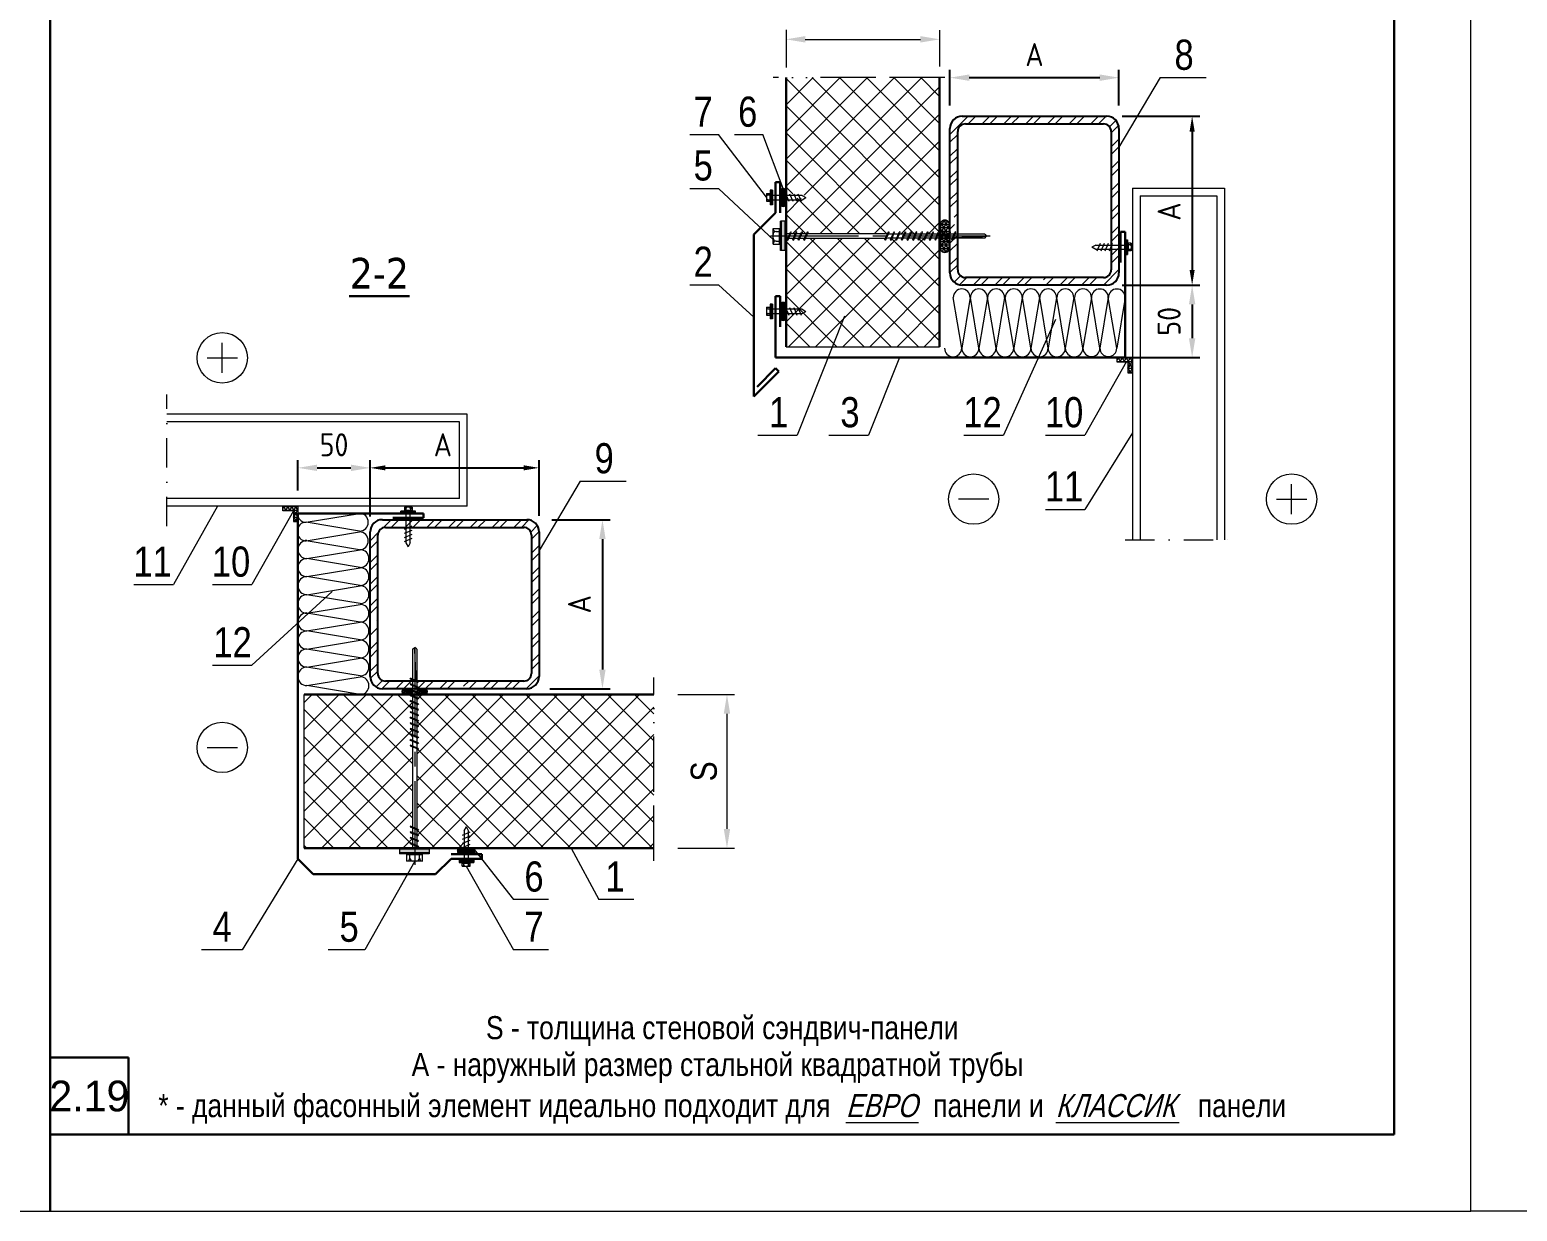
# Model space of a CAD drawing. Extents: x 5821 to 16321, y -13531 to 5774.
# Drawn here: x 14333 to 15301, y 2061 to 2830 of the extents above; entities that cross this region are included whole.
import ezdxf
from ezdxf.enums import TextEntityAlignment as Align

# ---------------------------------------------------------------- set-up
doc = ezdxf.new("R2010")
doc.units = 0
doc.header["$LTSCALE"] = 3
for name, pattern in [('ACAD_ISO13W100', [36, 12, -3, 12, -3, 0, -3, 0, -3]), ('CENTER2', [28.575, 19.05, -3.175, 3.175, -3.175]), ('DASHDOT2', [12.7, 6.35, -3.175, 0, -3.175])]:
    doc.linetypes.add(name, pattern=pattern)
doc.layers.get('0').update_dxf_attribs({"linetype": 'CONTINUOUS', "lineweight": 30})
doc.layers.get('DEFPOINTS').update_dxf_attribs({"linetype": 'CONTINUOUS'})
for name, color, linetype, lineweight in [('Logo', 1, 'CONTINUOUS', 9), ('new_fill', 8, 'CONTINUOUS', 13), ('OKNO', 254, 'CONTINUOUS', 13), ('RAZMER', 7, 'CONTINUOUS', 9), ('Нащельники', 1, 'CONTINUOUS', 30), ('Саморезы', 7, 'CONTINUOUS', 13)]:
    doc.layers.add(name, color=color, linetype=linetype, lineweight=lineweight)
doc.layers.add('Прогон', color=7, linetype='CONTINUOUS')
doc.styles.add('LOGO', font='HATTEN.TTF')
doc.styles.add('ROMANS', font='romans.shx', dxfattribs={"width": 0.85})
doc.styles.get("Standard").update_dxf_attribs({"font": 'TAHOMA.TTF'})
doc.styles.add('style1', font='ARIALN.TTF')
doc.styles.add('курсив', font='ARIAL.TTF', dxfattribs={"width": 0.8, "oblique": 15})
doc.dimstyles.new('2.5', dxfattribs={"dimscale": 5, "dimtxt": 3, "dimasz": 2, "dimexe": 1, "dimexo": 2, "dimgap": 0, "dimtad": 0, "dimdec": 0, "dimlfac": 0.5, "dimzin": 9, "dimdsep": 46, "dimtxsty": 'ROMANS', "dimcen": -3, "dimdle": 1, "dimclrd": 256, "dimclre": 256, "dimclrt": 256, "dimadec": 0, "dimazin": 0, "dimtfac": 1, "dimtdec": 0, "dimtofl": 0, "dimtmove": 2, "dimatfit": 3, "dimfxl": 0, "dimtvp": 1, "dimtolj": 1, "dimtzin": 9, "dimarcsym": 0})
doc.dimstyles.new('5', dxfattribs={"dimscale": 5, "dimtxt": 3, "dimasz": 2.5, "dimexe": 1, "dimexo": 3, "dimgap": 0, "dimtad": 0, "dimdec": 0, "dimzin": 9, "dimdsep": 46, "dimtxsty": 'ROMANS', "dimblk2": 'OBLIQUE', "dimcen": -3, "dimdle": 1.5, "dimclrd": 256, "dimclre": 256, "dimclrt": 256, "dimadec": 0, "dimazin": 0, "dimtfac": 1, "dimtdec": 0, "dimtofl": 0, "dimtmove": 2, "dimatfit": 3, "dimfxl": 0, "dimtvp": 1, "dimtolj": 1, "dimtzin": 9, "dimarcsym": 0})

# ---------------------------------------------------------------- blocks, each defined once
blk = doc.blocks.new('саморез4')
at = {"layer": 'new_fill'}
blk.add_hatch(color=254, dxfattribs=at).paths.add_polyline_path([(-2.4, -9.36), (0, -9.36), (0, 9.84), (-2.4, 9.84)])
at = {"layer": 'Саморезы', "ltscale": 150}
for p, q in [((0, 9.84), (-3.08, 9.84)), ((-3.08, -9.36), (-3.08, 9.84)), ((-2.4, -9.36), (-2.4, 9.84)), ((0, -9.36), (0, 9.84)), ((-7.88, 5.04), (-3.08, 5.04)), ((-7.88, -5.04), (-7.88, 5.04)), ((-5.88, 3.12), (-3.08, 3.12)), ((-3.76, -5.04), (-3.76, 5.04)), ((64.93, 1.5), (0, 1.5)), ((1.3, -2.21), (3.4, 2.69)), ((1.92, -2.21), (4.02, 2.69)), ((3.71, 2.91), (3.4, 2.69)), ((3.71, 2.91), (4.02, 2.69)), ((4.93, -2.21), (7.03, 2.69)), ((5.55, -2.21), (7.64, 2.69)), ((7.33, 2.91), (7.03, 2.69)), ((7.33, 2.91), (7.64, 2.69)), ((8.56, -2.21), (10.65, 2.69)), ((9.17, -2.21), (11.27, 2.69)), ((10.96, 2.91), (10.65, 2.69)), ((10.96, 2.91), (11.27, 2.69)), ((12.18, -2.21), (14.28, 2.69)), ((12.8, -2.21), (14.9, 2.69)), ((14.59, 2.91), (14.28, 2.69)), ((14.59, 2.91), (14.9, 2.69)), ((64.94, -2.21), (67.04, 2.69)), ((65.56, -2.21), (67.66, 2.69)), ((67.35, 2.91), (67.04, 2.69)), ((130.01, 1.32), (67.08, 1.32)), ((67.35, 2.91), (67.66, 2.69)), ((68.57, -2.21), (70.67, 2.69)), ((69.19, -2.21), (71.28, 2.69)), ((70.97, 2.91), (70.67, 2.69)), ((70.97, 2.91), (71.28, 2.69)), ((72.2, -2.21), (74.3, 2.69)), ((72.81, -2.21), (74.91, 2.69)), ((74.6, 2.91), (74.29, 2.69)), ((74.6, 2.91), (74.91, 2.69)), ((75.82, -2.21), (77.92, 2.69)), ((76.44, -2.21), (78.54, 2.69)), ((78.23, 2.91), (77.92, 2.69)), ((78.23, 2.91), (78.54, 2.69)), ((79.45, -2.21), (81.55, 2.69)), ((80.07, -2.21), (82.16, 2.69)), ((81.85, 2.91), (81.55, 2.69)), ((81.85, 2.91), (82.16, 2.69)), ((83.08, -2.21), (85.18, 2.69)), ((83.69, -2.21), (85.79, 2.69)), ((85.48, 2.91), (85.17, 2.69)), ((85.48, 2.91), (85.79, 2.69)), ((86.7, -2.21), (88.8, 2.69)), ((87.32, -2.21), (89.42, 2.69)), ((89.11, 2.91), (88.8, 2.69)), ((89.11, 2.91), (89.42, 2.69)), ((90.33, -2.21), (92.43, 2.69)), ((90.95, -2.21), (93.04, 2.69)), ((92.73, 2.91), (92.43, 2.69)), ((92.73, 2.91), (93.04, 2.69)), ((93.96, -2.21), (96.06, 2.69)), ((94.57, -2.21), (96.67, 2.69)), ((96.36, 2.91), (96.05, 2.69)), ((96.36, 2.91), (96.67, 2.69)), ((97.58, -2.21), (99.68, 2.69)), ((98.2, -2.21), (100.3, 2.69)), ((99.99, 2.91), (99.68, 2.69)), ((99.99, 2.91), (100.3, 2.69)), ((101.21, -2.21), (103.31, 2.69)), ((101.83, -2.21), (103.92, 2.69)), ((103.61, 2.91), (103.31, 2.69)), ((103.61, 2.91), (103.92, 2.69)), ((104.84, -2.21), (106.94, 2.69)), ((105.45, -2.21), (107.55, 2.69)), ((107.24, 2.91), (106.93, 2.69)), ((107.24, 2.91), (107.55, 2.69)), ((108.46, -2.21), (110.56, 2.69)), ((109.08, -2.21), (111.18, 2.69)), ((110.87, 2.91), (110.56, 2.69)), ((110.87, 2.91), (111.18, 2.69)), ((130.01, 1.32), (131.19, 0)), ((-7.88, -5.04), (-3.08, -5.04)), ((-5.88, -3.12), (-3.08, -3.12)), ((0, -9.36), (-3.08, -9.36)), ((64.93, -1.5), (0, -1.5)), ((64.93, -1.5), (0, -1.5)), ((1.61, -2.43), (1.3, -2.21)), ((1.61, -2.43), (1.92, -2.21)), ((5.24, -2.43), (4.93, -2.21)), ((5.24, -2.43), (5.55, -2.21)), ((8.86, -2.43), (8.56, -2.21)), ((8.86, -2.43), (9.17, -2.21)), ((12.49, -2.43), (12.18, -2.21)), ((12.49, -2.43), (12.8, -2.21)), ((65.25, -2.43), (64.94, -2.21)), ((65.25, -2.43), (65.56, -2.21)), ((130.01, -1.32), (67.08, -1.32)), ((68.88, -2.43), (68.57, -2.21)), ((68.88, -2.43), (69.19, -2.21)), ((72.51, -2.43), (72.2, -2.21)), ((72.51, -2.43), (72.82, -2.21)), ((76.13, -2.43), (75.82, -2.21)), ((76.13, -2.43), (76.44, -2.21)), ((79.76, -2.43), (79.45, -2.21)), ((79.76, -2.43), (80.07, -2.21)), ((83.39, -2.43), (83.08, -2.21)), ((83.39, -2.43), (83.7, -2.21)), ((87.01, -2.43), (86.7, -2.21)), ((87.01, -2.43), (87.32, -2.21)), ((90.64, -2.43), (90.33, -2.21)), ((90.64, -2.43), (90.95, -2.21)), ((94.27, -2.43), (93.96, -2.21)), ((94.27, -2.43), (94.58, -2.21)), ((97.89, -2.43), (97.58, -2.21)), ((97.89, -2.43), (98.2, -2.21)), ((101.52, -2.43), (101.21, -2.21)), ((101.52, -2.43), (101.83, -2.21)), ((105.15, -2.43), (104.84, -2.21)), ((105.15, -2.43), (105.46, -2.21)), ((108.77, -2.43), (108.46, -2.21)), ((108.77, -2.43), (109.08, -2.21)), ((130.01, -1.32), (131.19, 0))]:
    blk.add_line(p, q, dxfattribs=at)
at = {"layer": 'Саморезы'}
for p, q in [((67.08, 1.32), (64.93, 1.5)), ((67.08, -1.32), (64.93, -1.5))]:
    blk.add_line(p, q, dxfattribs=at)
at = {"layer": 'Саморезы', "ltscale": 150}
for centre, radius, start, end in [((-5.88, 5.12), 2, 182.37301, 269.96526), ((-5.88, 1.12), 2, 90.03474, 177.62699), ((80.26, 1057.69), 1058.91, 271.59199, 272.75541), ((-5.88, -1.12), 2, 182.37301, 269.96526), ((-5.88, -5.12), 2, 90.03474, 177.62699)]:
    blk.add_arc(centre, radius, start, end, dxfattribs=at)
blk = doc.blocks.new('truba')
at = {"layer": 'new_fill'}
h = blk.add_hatch(dxfattribs=at)
h.set_pattern_fill('STEEL', color=256, scale=80, style=0)
h.set_pattern_definition([(45, (-7937.103, -7695.11), (-7.071068, 7.071068), []), (45, (-7937.103, -7690.11), (-7.071068, 7.071068), [])])
h.paths.add_polyline_path([(-47, 55, 0.414214), (-55, 47), (-55, -10.76), (-50, -10.76), (-50, 45, -0.414214), (-45, 50), (45, 50, -0.414214), (50, 45), (50, -45, -0.414214), (45, -50), (5.82, -50), (5.82, -55), (47, -55, 0.414214), (55, -47), (55, 47, 0.414214), (47, 55)])
h.paths.add_polyline_path([(-45, -50, -0.414214), (-50, -45), (-50, -15.56), (-55, -15.56), (-55, -47, 0.414214), (-47, -55), (1.62, -55), (1.62, -50)], flags=16)
at = {"layer": 'Прогон'}
for p, q in [((-47, 55), (47, 55)), ((-45, 50), (45, 50)), ((-55, -47), (-55, 47)), ((-50, -45), (-50, 45)), ((50, 45), (50, -45)), ((55, 47), (55, -47)), ((47, -55), (-47, -55)), ((45, -50), (-45, -50))]:
    blk.add_line(p, q, dxfattribs=at)
for centre, radius, start, end in [((-47, 47), 8, 90, 180), ((-45, 45), 5, 90, 180), ((45, 45), 5, 0, 90), ((47, 47), 8, 0, 90), ((-47, -47), 8, 180, 270), ((-45, -45), 5, 180, 270), ((45, -45), 5, 270, 0), ((47, -47), 8, 270, 0)]:
    blk.add_arc(centre, radius, start, end, dxfattribs=at)
blk = doc.blocks.new('1volna')
at = {"layer": 'new_fill'}
for p, q in [((2.7, -16.19), (-2.7, 16.19)), ((8.1, 16.19), (2.7, -16.19)), ((13.67, -16.19), (8.28, 16.19)), ((19.07, 16.19), (13.67, -16.19)), ((24.65, -16.19), (19.25, 16.19)), ((30.05, 16.19), (24.65, -16.19)), ((35.92, -16.19), (30.52, 16.19)), ((41.31, 16.19), (35.92, -16.19))]:
    blk.add_line(p, q, dxfattribs=at)
for centre, start, end in [((2.7, 16.19), 0, 180), ((13.67, 16.19), 0, 180), ((24.65, 16.19), 0, 180), ((35.92, 16.19), 0, 180), ((-2.88, -16.19), 180, 270), ((-2.7, -16.19), 270, 0), ((8.1, -16.19), 180, 270), ((8.28, -16.19), 270, 0), ((19.07, -16.19), 180, 270), ((19.25, -16.19), 270, 0), ((30.05, -16.19), 180, 270), ((30.52, -16.19), 270, 0)]:
    blk.add_arc(centre, 5.4, start, end, dxfattribs=at)
blk = doc.blocks.new('саморез1')
at = {"layer": 'new_fill'}
blk.add_hatch(color=254, dxfattribs=at).paths.add_polyline_path([(-1.2, -4.8), (0, -4.8), (0, 4.8), (-1.2, 4.8)])
at = {"layer": 'Саморезы', "ltscale": 150}
for p, q in [((-3.94, 2.64), (-1.54, 2.64)), ((-3.94, 2.64), (-3.94, -2.4)), ((-2.94, 1.68), (-1.54, 1.68)), ((-1.88, 2.64), (-1.88, -2.4)), ((0, 4.8), (-1.54, 4.8)), ((-1.54, 4.8), (-1.54, -4.8)), ((-1.2, 4.8), (-1.2, -4.8)), ((0, 4.8), (0, -4.8)), ((19.22, 1.4), (0, 1.4)), ((8.42, 2.45), (10.52, -2.45)), ((11.09, 2.45), (13.19, -2.45)), ((13.76, 2.45), (15.85, -2.45)), ((16.43, 2.45), (18.52, -2.45)), ((19.22, 1.4), (21.75, 0)), ((19.22, -1.4), (21.75, 0)), ((-3.94, -2.4), (-1.54, -2.4)), ((-2.94, -1.44), (-1.54, -1.44)), ((0, -4.8), (-1.54, -4.8)), ((0, -1.4), (19.22, -1.4))]:
    blk.add_line(p, q, dxfattribs=at)
for centre, start, end in [((-2.94, 2.68), 182.37301, 269.96526), ((-2.94, 0.68), 90.03474, 177.62699), ((-2.94, -0.44), 182.37301, 269.96526), ((-2.94, -2.44), 90.03474, 177.62699)]:
    blk.add_arc(centre, 1, start, end, dxfattribs=at)
blk = doc.blocks.new('*D488')
at = {"layer": 'DEFPOINTS', "color": 0, "transparency": 16777216}
for p in [(15033.88, 2663.94), (15033.88, 2616.9), (15089.54, 2616.9)]:
    blk.add_point(p, dxfattribs=at)
at = {"layer": 'RAZMER', "lineweight": -2, "transparency": 16777216}
for p, q in [((15048.88, 2663.94), (15094.54, 2663.94)), ((15089.54, 2651.44), (15089.54, 2629.4)), ((15048.88, 2616.9), (15094.54, 2616.9))]:
    blk.add_line(p, q, dxfattribs=at)
at = {"layer": 'RAZMER', "transparency": 16777216}
for points in [[(15087.46, 2651.44), (15091.63, 2651.44), (15089.54, 2663.94)], [(15087.46, 2629.4), (15091.63, 2629.4), (15089.54, 2616.9)]]:
    blk.add_solid(points, dxfattribs=at)
at = {"layer": 'RAZMER', "transparency": 16777216, "insert": (15074.54, 2640.42), "char_height": 15, "attachment_point": 5, "rotation": 90, "style": 'ROMANS'}
blk.add_mtext('\\A1;{\\Fromans.shx|c204;50}', dxfattribs=at)
blk = doc.blocks.new('_OBLIQUE')
at = {"color": 0, "linetype": 'ByBlock'}
blk.add_line((-0.5, -0.5), (0.5, 0.5), dxfattribs=at)
blk = doc.blocks.new('*D489')
at = {"layer": 'DEFPOINTS', "color": 0, "transparency": 16777216}
for p in [(15041.88, 2799.02), (14931.88, 2765.94), (15041.88, 2765.94)]:
    blk.add_point(p, dxfattribs=at)
at = {"layer": 'RAZMER', "lineweight": -2, "transparency": 16777216}
for p, q in [((14931.88, 2780.94), (14931.88, 2804.02)), ((14944.38, 2799.02), (15029.38, 2799.02)), ((15041.88, 2780.94), (15041.88, 2804.02))]:
    blk.add_line(p, q, dxfattribs=at)
at = {"layer": 'RAZMER', "transparency": 16777216}
for points in [[(14944.38, 2801.1), (14944.38, 2796.94), (14931.88, 2799.02)], [(15029.38, 2801.1), (15029.38, 2796.94), (15041.88, 2799.02)]]:
    blk.add_solid(points, dxfattribs=at)
at = {"layer": 'RAZMER', "transparency": 16777216, "insert": (14986.88, 2814.02), "char_height": 15, "attachment_point": 5, "style": 'ROMANS'}
blk.add_mtext('\\A1;{\\Fromans.shx|c204;А}', dxfattribs=at)
blk = doc.blocks.new('*D490')
at = {"layer": 'DEFPOINTS', "color": 0, "transparency": 16777216}
for p in [(14554.34, 2545.07), (14507.34, 2515.32), (14554.34, 2503.33)]:
    blk.add_point(p, dxfattribs=at)
at = {"layer": 'RAZMER', "lineweight": -2, "transparency": 16777216}
for p, q in [((14507.34, 2530.32), (14507.34, 2550.07)), ((14554.34, 2518.33), (14554.34, 2550.07)), ((14519.84, 2545.07), (14541.84, 2545.07))]:
    blk.add_line(p, q, dxfattribs=at)
at = {"layer": 'RAZMER', "transparency": 16777216}
for points in [[(14519.84, 2547.16), (14519.84, 2542.99), (14507.34, 2545.07)], [(14541.84, 2547.16), (14541.84, 2542.99), (14554.34, 2545.07)]]:
    blk.add_solid(points, dxfattribs=at)
at = {"layer": 'RAZMER', "transparency": 16777216, "insert": (14530.84, 2560.07), "char_height": 15, "attachment_point": 5, "style": 'ROMANS'}
blk.add_mtext('\\A1;{\\Fromans.shx|c204;50}', dxfattribs=at)
blk = doc.blocks.new('*D491')
at = {"layer": 'DEFPOINTS', "color": 0, "transparency": 16777216}
for p in [(14657.65, 2511.22), (14656.34, 2401.33), (14705.6, 2401.33)]:
    blk.add_point(p, dxfattribs=at)
at = {"layer": 'RAZMER', "lineweight": -2, "transparency": 16777216}
for p, q in [((14672.65, 2511.22), (14710.6, 2511.22)), ((14705.6, 2498.72), (14705.6, 2413.83)), ((14671.34, 2401.33), (14710.6, 2401.33))]:
    blk.add_line(p, q, dxfattribs=at)
at = {"layer": 'RAZMER', "transparency": 16777216}
for points in [[(14703.52, 2498.72), (14707.68, 2498.72), (14705.6, 2511.22)], [(14703.52, 2413.83), (14707.68, 2413.83), (14705.6, 2401.33)]]:
    blk.add_solid(points, dxfattribs=at)
at = {"layer": 'RAZMER', "transparency": 16777216, "insert": (14690.6, 2456.28), "char_height": 15, "attachment_point": 5, "rotation": 90, "style": 'ROMANS'}
blk.add_mtext('\\A1;{\\Fromans.shx|c204;А}', dxfattribs=at)
blk = doc.blocks.new('*D492')
at = {"layer": 'DEFPOINTS', "color": 0, "transparency": 16777216}
for p in [(15033.88, 2773.94), (15033.88, 2663.94), (15089.54, 2663.94)]:
    blk.add_point(p, dxfattribs=at)
at = {"layer": 'RAZMER', "lineweight": -2, "transparency": 16777216}
for p, q in [((15043.88, 2773.94), (15094.54, 2773.94)), ((15089.54, 2763.94), (15089.54, 2673.94)), ((15043.88, 2663.94), (15094.54, 2663.94))]:
    blk.add_line(p, q, dxfattribs=at)
at = {"layer": 'RAZMER', "transparency": 16777216}
for points in [[(15087.88, 2763.94), (15091.21, 2763.94), (15089.54, 2773.94)], [(15087.88, 2673.94), (15091.21, 2673.94), (15089.54, 2663.94)]]:
    blk.add_solid(points, dxfattribs=at)
at = {"layer": 'RAZMER', "transparency": 16777216, "insert": (15074.54, 2711.85), "char_height": 15, "attachment_point": 5, "rotation": 90, "style": 'ROMANS'}
blk.add_mtext('\\A1;{\\Fromans.shx|c204;А}', dxfattribs=at)
blk = doc.blocks.new('*D493')
at = {"layer": 'DEFPOINTS', "color": 0, "transparency": 16777216}
for p in [(14664.33, 2545.07), (14554.34, 2503.33), (14664.33, 2503.75)]:
    blk.add_point(p, dxfattribs=at)
at = {"layer": 'RAZMER', "lineweight": -2, "transparency": 16777216}
for p, q in [((14554.34, 2513.33), (14554.34, 2550.07)), ((14664.33, 2513.75), (14664.33, 2550.07)), ((14564.34, 2545.07), (14654.33, 2545.07))]:
    blk.add_line(p, q, dxfattribs=at)
at = {"layer": 'RAZMER', "transparency": 16777216}
for points in [[(14564.34, 2546.74), (14564.34, 2543.41), (14554.34, 2545.07)], [(14654.33, 2546.74), (14654.33, 2543.41), (14664.33, 2545.07)]]:
    blk.add_solid(points, dxfattribs=at)
at = {"layer": 'RAZMER', "transparency": 16777216, "insert": (14601.68, 2560.07), "char_height": 15, "attachment_point": 5, "style": 'ROMANS'}
blk.add_mtext('\\A1;{\\Fromans.shx|c204;А}', dxfattribs=at)

msp = doc.modelspace()

# ---------------------------------------------------------------- hatches: boundary and pattern name
at = {"layer": 'new_fill'}
h = msp.add_hatch(dxfattribs=at)
h.set_pattern_fill('ANSI37', color=256, scale=100, style=0)
h.set_pattern_definition([(45, (13976.274, 4478.139), (-8.838835, 8.838835), []), (135, (13976.274, 4478.139), (-8.838835, -8.838835), [])])
h.paths.add_polyline_path([(14925.14, 2799.02), (14825.14, 2799.02), (14825.14, 2723.6), (14825.23, 2723.4), (14835.58, 2723.4), (14838.12, 2722), (14835.58, 2720.6), (14825.14, 2720.6), (14825.14, 2697.28), (14827.44, 2697.28), (14828.1, 2698.81), (14828.57, 2698.47), (14828.06, 2697.28), (14831.07, 2697.28), (14831.72, 2698.81), (14832.19, 2698.47), (14831.69, 2697.28), (14834.7, 2697.28), (14835.35, 2698.81), (14835.82, 2698.47), (14835.31, 2697.28), (14838.32, 2697.28), (14838.98, 2698.81), (14839.45, 2698.47), (14838.94, 2697.28), (14889.48, 2697.28), (14891.03, 2697.15), (14891.74, 2698.81), (14892.21, 2698.47), (14891.62, 2697.1), (14891.63, 2697.1), (14894.63, 2697.1), (14895.36, 2698.81), (14895.83, 2698.47), (14895.25, 2697.1), (14898.26, 2697.1), (14898.99, 2698.81), (14899.46, 2698.47), (14898.87, 2697.1), (14901.88, 2697.1), (14902.62, 2698.81), (14903.09, 2698.47), (14902.5, 2697.1), (14905.51, 2697.1), (14906.24, 2698.81), (14906.71, 2698.47), (14906.13, 2697.1), (14909.14, 2697.1), (14909.87, 2698.81), (14910.34, 2698.47), (14909.75, 2697.1), (14912.76, 2697.1), (14913.5, 2698.81), (14913.97, 2698.47), (14913.38, 2697.1), (14916.39, 2697.1), (14917.12, 2698.81), (14917.59, 2698.47), (14917.01, 2697.1), (14920.02, 2697.1), (14920.75, 2698.81), (14921.22, 2698.47), (14920.63, 2697.1), (14923.64, 2697.1), (14924.38, 2698.81), (14925.14, 2698.25), (14925.14, 2702.88, -0.005434), (14925.14, 2702.95)])
h.paths.add_polyline_path([(14925.14, 2688.6, -0.005434), (14925.14, 2688.68), (14925.14, 2694.46), (14923.13, 2694.46), (14922.6, 2693.23), (14922.13, 2693.57), (14922.52, 2694.46), (14919.5, 2694.46), (14918.98, 2693.23), (14918.51, 2693.57), (14918.89, 2694.46), (14915.88, 2694.46), (14915.35, 2693.23), (14914.88, 2693.57), (14915.26, 2694.46), (14912.25, 2694.46), (14911.72, 2693.23), (14911.25, 2693.57), (14911.64, 2694.46), (14908.62, 2694.46), (14908.1, 2693.23), (14907.63, 2693.57), (14908.01, 2694.46), (14905, 2694.46), (14904.47, 2693.23), (14904, 2693.57), (14904.38, 2694.46), (14901.37, 2694.46), (14900.84, 2693.23), (14900.37, 2693.57), (14900.76, 2694.46), (14897.74, 2694.46), (14897.22, 2693.23), (14896.75, 2693.57), (14897.13, 2694.46), (14894.12, 2694.46), (14893.59, 2693.23), (14893.12, 2693.57), (14893.5, 2694.46), (14891.63, 2694.46), (14890.45, 2694.36), (14889.96, 2693.23), (14889.49, 2693.57), (14889.8, 2694.27), (14837.65, 2694.27), (14837.2, 2693.23), (14836.73, 2693.57), (14837.03, 2694.27), (14834.02, 2694.27), (14833.57, 2693.23), (14833.11, 2693.57), (14833.41, 2694.27), (14830.4, 2694.27), (14829.95, 2693.23), (14829.48, 2693.57), (14829.78, 2694.27), (14826.77, 2694.27), (14826.32, 2693.23), (14825.85, 2693.57), (14826.15, 2694.27), (14825.14, 2694.27), (14825.14, 2623.9), (14925.14, 2623.9)])
h = msp.add_hatch(dxfattribs=at)
h.set_pattern_fill('NET3', color=256, scale=10, style=0)
h.set_pattern_definition([(0, (10199.8213, -1128.3857), (0, 1.25), []), (60, (10199.8213, -1128.3857), (-1.08253175, 0.625), []), (120, (10199.8213, -1128.3857), (-1.08253175, -0.625), [])])
h.paths.add_polyline_path([(14821.36, 2724.94), (14821.36, 2723.1), (14825.14, 2723.1), (14825.14, 2724.94, 1)])
h.paths.add_polyline_path([(14825.14, 2723.1), (14821.36, 2723.1), (14821.36, 2718.9), (14825.14, 2718.9)])
h.paths.add_polyline_path([(14821.36, 2718.9), (14821.36, 2717.05, 1), (14825.14, 2717.05), (14825.14, 2718.9)])
h = msp.add_hatch(dxfattribs=at)
h.set_pattern_fill('NET3', color=256, scale=18, style=0)
h.set_pattern_definition([(0, (6606.3693, -4233.1124), (0, 2.25), []), (60, (6606.3693, -4233.1124), (-1.94855716, 1.125), []), (120, (6606.3693, -4233.1124), (-1.94855716, -1.125), [])])
h.paths.add_polyline_path([(14925.14, 2702.88), (14925.14, 2699.56), (14931.95, 2699.56), (14931.95, 2702.88, 1)])
h.paths.add_polyline_path([(14931.95, 2699.56), (14925.14, 2699.56), (14925.14, 2692), (14931.95, 2692)])
h.paths.add_polyline_path([(14925.14, 2692), (14925.14, 2688.68, 1), (14931.95, 2688.68), (14931.95, 2692)])
h = msp.add_hatch(dxfattribs=at)
h.set_pattern_fill('NET3', color=256, scale=10, style=0)
h.set_pattern_definition([(0, (10199.8213, -1202.4852), (0, 1.25), []), (60, (10199.8213, -1202.4852), (-1.08253175, 0.625), []), (120, (10199.8213, -1202.4852), (-1.08253175, -0.625), [])])
h.paths.add_polyline_path([(14821.36, 2650.84), (14821.36, 2649), (14825.14, 2649), (14825.14, 2650.84, 1)])
h.paths.add_polyline_path([(14825.14, 2649), (14821.36, 2649), (14821.36, 2644.8), (14825.14, 2644.8)])
h.paths.add_polyline_path([(14821.36, 2644.8), (14821.36, 2642.95, 1), (14825.14, 2642.95), (14825.14, 2644.8)])
h = msp.add_hatch(dxfattribs=at)
h.set_pattern_fill('NET3', color=256, scale=18, style=0)
h.set_pattern_definition([(0, (13976.2738, 4511.1108), (0, 2.25), []), (60, (13976.2738, 4511.1108), (-1.9485572, 1.125), []), (120, (13976.2738, 4511.1108), (-1.9485572, -1.125), [])])
h.paths.add_polyline_path([(15050.66, 2616.9), (15040.73, 2616.9), (15040.73, 2613.9), (15047.66, 2613.9), (15047.66, 2606.97), (15050.66, 2606.97)])
h = msp.add_hatch(dxfattribs=at)
h.set_pattern_fill('NET3', color=256, scale=18, style=0)
h.set_pattern_definition([(0, (13432.9536, 4414.324), (0, 2.25), []), (60, (13432.9536, 4414.324), (-1.9485572, 1.125), []), (120, (13432.9536, 4414.324), (-1.9485572, -1.125), [])])
h.paths.add_polyline_path([(14507.34, 2520.11), (14497.41, 2520.11), (14497.41, 2517.11), (14504.34, 2517.11), (14504.34, 2510.18), (14507.34, 2510.18)])
h = msp.add_hatch(dxfattribs=at)
h.set_pattern_fill('ANSI37', color=256, scale=100, style=0)
h.set_pattern_definition([(45, (13183.188, 4246.182), (-8.838835, 8.838835), []), (135, (13183.188, 4246.182), (-8.838835, -8.838835), [])])
h.paths.add_polyline_path([(14582.02, 2367.04), (14580.65, 2367.62), (14580.42, 2367.93), (14580.65, 2368.24), (14582.02, 2367.65), (14582.02, 2370.66), (14580.65, 2371.25), (14580.42, 2371.56), (14580.65, 2371.87), (14582.02, 2371.28), (14582.02, 2374.29), (14580.65, 2374.88), (14580.42, 2375.18), (14580.65, 2375.49), (14582.02, 2374.91), (14582.02, 2377.92), (14580.65, 2378.5), (14580.42, 2378.81), (14580.65, 2379.12), (14582.02, 2378.53), (14582.02, 2381.54), (14580.65, 2382.13), (14580.42, 2382.44), (14580.65, 2382.75), (14582.02, 2382.16), (14582.02, 2385.17), (14580.65, 2385.76), (14580.42, 2386.06), (14580.65, 2386.37), (14582.02, 2385.79), (14582.02, 2388.8), (14580.65, 2389.38), (14580.42, 2389.69), (14580.65, 2390), (14582.02, 2389.41), (14582.02, 2392.42), (14580.65, 2393.01), (14580.42, 2393.32), (14580.65, 2393.63), (14582.02, 2393.04), (14582.02, 2396.05), (14580.65, 2396.64), (14580.42, 2396.94), (14580.65, 2397.25), (14582.02, 2396.67), (14582.02, 2397.55), (14511.34, 2397.55), (14511.34, 2297.55), (14581.83, 2297.55), (14581.83, 2299.85), (14580.65, 2300.36), (14580.42, 2300.66), (14580.65, 2300.97), (14581.83, 2300.46), (14581.83, 2303.48), (14580.65, 2303.98), (14580.42, 2304.29), (14580.65, 2304.6), (14581.83, 2304.09), (14581.83, 2307.1), (14580.65, 2307.61), (14580.42, 2307.91), (14580.65, 2308.22), (14581.83, 2307.72), (14581.83, 2310.73), (14580.65, 2311.24), (14580.42, 2311.54), (14580.65, 2311.85), (14581.83, 2311.34), (14581.83, 2361.89), (14581.97, 2363.43), (14580.65, 2364), (14580.42, 2364.3), (14580.65, 2364.61), (14582.02, 2364.03), (14582.02, 2364.04)])
h = msp.add_hatch(dxfattribs=at)
h.set_pattern_fill('NET3', color=256, scale=10, angle=-90, style=0)
h.set_pattern_definition([(270, (13183.1876, 4246.1823), (1.25, -2e-16), []), (330, (13183.1876, 4246.1823), (0.625, 1.08253175), []), (30, (13183.1876, 4246.1823), (-0.625, 1.08253175), [])])
h.paths.add_polyline_path([(14582.02, 2399.68), (14580.65, 2400.26), (14580.42, 2400.57), (14580.65, 2400.88), (14582.02, 2400.29), (14582.02, 2401.33), (14576.89, 2401.33, 1), (14576.89, 2397.55), (14582.02, 2397.55)])
h.paths.add_polyline_path([(14589.78, 2401.33), (14584.66, 2401.33), (14584.66, 2399.16), (14585.55, 2398.78), (14585.77, 2398.47), (14585.54, 2398.17), (14584.66, 2398.55), (14584.66, 2397.55), (14589.78, 2397.55, 1)])
h = msp.add_hatch(dxfattribs=at)
h.set_pattern_fill('ANSI37', color=256, scale=100, style=0)
h.set_pattern_definition([(45, (13614.387, 4428.907), (-8.838835, 8.838835), []), (135, (13614.387, 4428.907), (-8.838835, -8.838835), [])])
h.paths.add_polyline_path([(14739.03, 2397.55), (14584.66, 2397.55), (14584.66, 2395.54), (14585.55, 2395.15), (14585.77, 2394.85), (14585.54, 2394.54), (14584.66, 2394.92), (14584.66, 2391.91), (14585.55, 2391.53), (14585.77, 2391.22), (14585.54, 2390.91), (14584.66, 2391.29), (14584.66, 2388.28), (14585.55, 2387.9), (14585.77, 2387.59), (14585.54, 2387.29), (14584.66, 2387.67), (14584.66, 2384.66), (14585.55, 2384.27), (14585.77, 2383.97), (14585.54, 2383.66), (14584.66, 2384.04), (14584.66, 2381.03), (14585.55, 2380.65), (14585.77, 2380.34), (14585.54, 2380.03), (14584.66, 2380.41), (14584.66, 2377.4), (14585.55, 2377.02), (14585.77, 2376.71), (14585.54, 2376.41), (14584.66, 2376.79), (14584.66, 2373.78), (14585.55, 2373.39), (14585.77, 2373.09), (14585.54, 2372.78), (14584.66, 2373.16), (14584.66, 2370.15), (14585.55, 2369.77), (14585.77, 2369.46), (14585.54, 2369.15), (14584.66, 2369.53), (14584.66, 2366.52), (14585.55, 2366.14), (14585.77, 2365.83), (14585.54, 2365.53), (14584.66, 2365.91), (14584.66, 2364.04), (14584.76, 2362.85), (14585.55, 2362.51), (14585.77, 2362.21), (14585.54, 2361.9), (14584.81, 2362.21), (14584.84, 2361.89), (14584.84, 2310.06), (14585.55, 2309.75), (14585.77, 2309.45), (14585.54, 2309.14), (14584.84, 2309.44), (14584.84, 2306.43), (14585.55, 2306.13), (14585.77, 2305.82), (14585.54, 2305.51), (14584.84, 2305.81), (14584.84, 2302.8), (14585.55, 2302.5), (14585.77, 2302.19), (14585.54, 2301.88), (14584.84, 2302.19), (14584.84, 2299.18), (14585.55, 2298.87), (14585.77, 2298.57), (14585.54, 2298.26), (14584.84, 2298.56), (14584.84, 2297.55), (14615.6, 2297.55), (14615.6, 2308.89), (14617, 2311.43), (14618.4, 2308.89), (14618.4, 2297.55), (14620.85, 2297.55, -0.012217), (14620.95, 2297.55), (14739.03, 2297.55)])
h = msp.add_hatch(dxfattribs=at)
h.set_pattern_fill('NET3', color=256, scale=10, style=0)
h.set_pattern_definition([(0, (9423.3755, -832.087), (0, 1.25), []), (60, (9423.3755, -832.087), (-1.08253175, 0.625), []), (120, (9423.3755, -832.087), (-1.08253175, -0.625), [])])
h.paths.add_polyline_path([(14614.9, 2297.55), (14613.05, 2297.55, 0.975861), (14613.05, 2293.67), (14614.9, 2293.67)])
h.paths.add_polyline_path([(14614.9, 2293.67), (14619.1, 2293.67), (14619.1, 2297.55), (14614.9, 2297.55)])
h.paths.add_polyline_path([(14619.1, 2293.67), (14620.95, 2293.67, 0.975861), (14620.95, 2297.55), (14619.1, 2297.55)])

# ---------------------------------------------------------------- linework, layer by layer
at = {"color": 1}
for p, q in [((14346.09, 3473.41), (14346.09, 2061.26)), ((15221.09, 3473.41), (15221.09, 2111.26)), ((14346.09, 2161.26), (14397.01, 2161.26)), ((14397.01, 2161.26), (14397.01, 2111.26)), ((15221.09, 2111.26), (14346.09, 2111.26))]:
    msp.add_line(p, q, dxfattribs=at)
for p, q in [((14825.14, 2799.02), (14825.14, 2623.9)), ((14925.14, 2799.02), (14925.14, 2623.9)), ((14540.79, 2656.73), (14579.89, 2656.73)), ((14739.03, 2397.55), (14511.34, 2397.55)), ((14739.03, 2297.55), (14511.34, 2297.55))]:
    msp.add_line(p, q)
at = {"layer": 'Logo'}
for p, q in [((14864.07, 2118.94), (14911.31, 2118.94)), ((15000.69, 2118.94), (15081.14, 2118.94))]:
    msp.add_line(p, q, dxfattribs=at)
at = {"layer": 'new_fill'}
for p, q in [((15029.47, 2622.94), (15023.96, 2655.97)), ((15034.97, 2655.97), (15029.47, 2622.94)), ((15040.48, 2622.94), (15034.97, 2655.97)), ((15045.98, 2655.97), (15040.48, 2622.94)), ((14974.52, 2616.9), (14964.59, 2616.9)), ((15050.66, 2616.9), (15040.73, 2616.9)), ((15040.73, 2613.9), (15040.73, 2616.9)), ((15050.66, 2616.9), (15050.66, 2606.97)), ((15047.66, 2613.9), (15040.73, 2613.9)), ((15047.66, 2613.9), (15047.66, 2606.97)), ((15047.66, 2606.97), (15050.66, 2606.97)), ((14507.34, 2520.11), (14497.41, 2520.11)), ((14497.41, 2517.11), (14497.41, 2520.11)), ((14507.34, 2520.11), (14507.34, 2510.18)), ((14504.34, 2517.11), (14497.41, 2517.11)), ((14504.34, 2517.11), (14504.34, 2510.18)), ((14504.34, 2510.18), (14507.34, 2510.18)), ((14512.68, 2509.65), (14547.36, 2515.43)), ((14547.36, 2503.87), (14512.68, 2509.65)), ((14512.68, 2497.58), (14547.36, 2503.36)), ((14547.36, 2491.8), (14512.68, 2497.58))]:
    msp.add_line(p, q, dxfattribs=at)
for centre, radius, start, end in [((15029.47, 2655.97), 5.5, 0, 180), ((15040.48, 2655.97), 5.5, 0, 180), ((15023.96, 2622.94), 5.5, 180, 0), ((15034.97, 2622.94), 5.5, 180, 0), ((14512.4, 2504.54), 5.11, 86.85956, 187.60018), ((14512.4, 2514.73), 5.09, 173.33661, 273.23902), ((14547.36, 2509.65), 5.78, 270, 90), ((14512.4, 2502.69), 5.11, 172.39982, 273.14044), ((14547.36, 2497.58), 5.78, 270, 90)]:
    msp.add_arc(centre, radius, start, end, dxfattribs=at)
at = {"layer": 'OKNO'}
for p, q in [((15050.66, 2727.13), (15050.66, 2498.15)), ((15050.66, 2727.13), (15110.66, 2727.13)), ((15055.66, 2722.13), (15105.66, 2722.13)), ((15055.66, 2722.13), (15055.66, 2498.15)), ((15105.66, 2722.13), (15105.66, 2498.15)), ((15110.66, 2727.13), (15110.66, 2498.15)), ((14617.53, 2580.11), (14421.91, 2580.11)), ((14617.53, 2520.11), (14617.53, 2580.11)), ((14612.53, 2575.11), (14421.91, 2575.11)), ((14612.53, 2525.11), (14612.53, 2575.11)), ((14612.53, 2525.11), (14421.91, 2525.11)), ((14617.53, 2520.11), (14421.91, 2520.11))]:
    msp.add_line(p, q, dxfattribs=at)
at = {"layer": 'RAZMER'}
for p, q in [((14825.14, 2830.05), (14825.14, 2805.59)), ((14925.14, 2829.97), (14925.14, 2806.36)), ((14837.64, 2823.95), (14912.64, 2823.95)), ((15068.73, 2799.02), (15041.88, 2753.84)), ((15068.73, 2799.02), (15098.59, 2799.02)), ((14762.58, 2761.95), (14781.1, 2761.95)), ((14812.42, 2721.28), (14781.1, 2761.95)), ((14791.55, 2761.95), (14810.07, 2761.95)), ((14823.2, 2726.83), (14810.07, 2761.95)), ((14762.58, 2726.97), (14781.1, 2726.97)), ((14817.28, 2693.22), (14781.1, 2726.97)), ((14762.58, 2664.29), (14781.1, 2664.29)), ((14804.22, 2643.23), (14781.1, 2664.29)), ((14863.21, 2643.87), (14832.42, 2566.37)), ((15000.48, 2641.53), (14966.69, 2566.37)), ((14458.05, 2606.82), (14458.05, 2626.52)), ((14448.2, 2616.67), (14467.9, 2616.67)), ((14825.14, 2623.9), (14925.14, 2623.9)), ((14898.92, 2616.9), (14878.84, 2566.37)), ((15046.72, 2614.26), (15019.77, 2566.37)), ((15050.66, 2567.82), (15019.77, 2518.07)), ((14806.67, 2566.37), (14832.42, 2566.37)), ((14853.09, 2566.37), (14878.84, 2566.37)), ((14940.94, 2566.37), (14966.69, 2566.37)), ((14994.02, 2566.37), (15019.77, 2566.37)), ((14691.19, 2536.41), (14664.34, 2491.23)), ((14691.19, 2536.41), (14721.05, 2536.41)), ((15154.29, 2514.85), (15154.29, 2534.55)), ((14455.03, 2520.11), (14426.33, 2469.12)), ((14957.14, 2524.7), (14937.45, 2524.7)), ((15144.44, 2524.7), (15164.14, 2524.7)), ((14504.34, 2517.01), (14477.38, 2469.12)), ((14994.02, 2518.07), (15019.77, 2518.07)), ((14400.58, 2469.12), (14426.33, 2469.12)), ((14451.63, 2469.12), (14477.38, 2469.12)), ((14529.62, 2464.55), (14477.38, 2416.65)), ((14451.63, 2416.65), (14477.38, 2416.65)), ((14511.34, 2297.55), (14511.34, 2397.55)), ((14754.62, 2397.55), (14791.67, 2397.55)), ((14786.67, 2385.05), (14786.67, 2310.05)), ((14448.2, 2363.11), (14467.9, 2363.11)), ((14622.84, 2295.61), (14647.64, 2264.13)), ((14685.33, 2297.55), (14703.24, 2264.13)), ((14754.62, 2297.55), (14791.67, 2297.55)), ((14507.34, 2290.67), (14471.09, 2231.47)), ((14583.34, 2289.08), (14550.83, 2231.47)), ((14616.88, 2285.73), (14647.64, 2231.47)), ((14670.39, 2264.13), (14647.64, 2264.13)), ((14725.99, 2264.13), (14703.24, 2264.13)), ((14471.09, 2231.47), (14444.65, 2231.47)), ((14550.83, 2231.47), (14527.03, 2231.47)), ((14670.39, 2231.47), (14647.64, 2231.47))]:
    msp.add_line(p, q, dxfattribs=at)
at = {"layer": 'RAZMER', "linetype": 'ACAD_ISO13W100'}
for p, q in [((14928.49, 2799.02), (14816.75, 2799.02)), ((14739.03, 2289.3), (14739.03, 2408.67))]:
    msp.add_line(p, q, dxfattribs=at)
at = {"layer": 'RAZMER', "linetype": 'CENTER2'}
for p, q in [((14957.93, 2695.78), (14814.1, 2695.78)), ((14583.34, 2426.96), (14583.34, 2286.77))]:
    msp.add_line(p, q, dxfattribs=at)
at = {"layer": 'RAZMER', "linetype": 'DASHDOT2'}
for p, q in [((14421.91, 2507.15), (14421.91, 2592.83)), ((15045.9, 2498.15), (15117.52, 2498.15))]:
    msp.add_line(p, q, dxfattribs=at)
at = {"layer": 'RAZMER'}
for points in [[(15271.09, 3546.26), (14221.09, 3546.26), (14221.09, 2061.26), (15271.09, 2061.26)], [(15271.09, 3546.26), (16321.09, 3546.26), (16321.09, 2061.26), (15271.09, 2061.26)]]:
    msp.add_lwpolyline(points, close=True, dxfattribs=at)
for centre in [(14458.05, 2616.67), (14947.29, 2524.7), (15154.29, 2524.7), (14458.05, 2363.11)]:
    msp.add_circle(centre, 16.39, dxfattribs=at)
for centre, radius, start, end in [((14823.25, 2724.94), 1.89, 0, 180), ((14823.25, 2717.05), 1.89, 180, 0), ((14928.51, 2702.92), 3.37, 359.37731, 180.62269), ((14928.51, 2688.64), 3.37, 179.37731, 0.62269), ((14823.25, 2650.84), 1.89, 0, 180), ((14823.25, 2642.95), 1.89, 180, 0), ((14576.89, 2399.44), 1.89, 90, 270), ((14589.78, 2399.44), 1.89, 270, 90), ((14613.1, 2295.61), 1.94, 91.39989, 268.60011), ((14620.9, 2295.61), 1.94, 271.39989, 88.60011)]:
    msp.add_arc(centre, radius, start, end, dxfattribs=at)
for points in [[(14837.64, 2826.03), (14837.64, 2821.86), (14825.14, 2823.95)], [(14912.64, 2826.03), (14912.64, 2821.86), (14925.14, 2823.95)], [(14784.59, 2385.05), (14788.76, 2385.05), (14786.67, 2397.55)], [(14784.59, 2310.05), (14788.76, 2310.05), (14786.67, 2297.55)]]:
    msp.add_solid(points, dxfattribs=at)
at = {"layer": 'Нащельники'}
for p, q in [((14818.36, 2731), (14818.36, 2711)), ((14821.36, 2731), (14818.36, 2731)), ((14821.36, 2711), (14821.36, 2731)), ((14804.22, 2696.86), (14818.36, 2711)), ((14804.22, 2696.86), (14804.22, 2591.51)), ((15045.98, 2698.62), (15042.98, 2698.62)), ((15042.98, 2698.62), (15042.98, 2678.62)), ((15045.98, 2616.9), (15045.98, 2698.62)), ((14818.36, 2656.9), (14818.36, 2616.9)), ((14821.36, 2656.9), (14818.36, 2656.9)), ((14821.36, 2636.9), (14821.36, 2656.9)), ((14818.36, 2616.9), (15045.98, 2616.9)), ((14804.22, 2591.51), (14820.48, 2607.78)), ((14806.34, 2597.88), (14818.36, 2609.9)), ((14818.36, 2609.9), (14820.48, 2607.78)), ((14507.34, 2290.67), (14507.34, 2515.44)), ((14507.34, 2515.44), (14589.02, 2515.44)), ((14589.02, 2512.44), (14569.02, 2512.44)), ((14589.02, 2515.44), (14589.02, 2512.44)), ((14517.34, 2280.67), (14507.34, 2290.67)), ((14597, 2280.67), (14607, 2290.67)), ((14607, 2293.67), (14627, 2293.67)), ((14607, 2290.67), (14627, 2290.67)), ((14627, 2293.67), (14627, 2290.67)), ((14517.34, 2280.67), (14597, 2280.67))]:
    msp.add_line(p, q, dxfattribs=at)

# ---------------------------------------------------------------- block references
at = {"layer": 'new_fill'}
for p in [(14986.88, 2718.94), (14609.34, 2456.33)]:
    msp.add_blockref('truba', p, dxfattribs=at)
at = {"layer": 'new_fill', "xscale": 1.02, "yscale": 1.02, "zscale": 1.02}
for p in [(14936.75, 2639.45), (14981.83, 2639.45)]:
    msp.add_blockref('1volna', p, dxfattribs=at)
at = {"layer": 'new_fill', "xscale": 1.071, "yscale": 1.071, "zscale": 1.071, "rotation": 270}
for p in [(14530.46, 2488.93), (14530.46, 2441.79)]:
    msp.add_blockref('1volna', p, dxfattribs=at)
at = {"layer": 'Саморезы'}
for name, p in [('саморез1', (14816.36, 2721)), ('саморез4', (14824.55, 2695.78)), ('саморез1', (14816.36, 2646.9))]:
    msp.add_blockref(name, p, dxfattribs=at)
at = {"layer": 'Саморезы', "xscale": -1}
msp.add_blockref('саморез1', (15045.98, 2688.62), dxfattribs=at)
at = {"layer": 'Саморезы'}
for name, p, rotation in [('саморез1', (14579.02, 2515.44), 270), ('саморез4', (14583.34, 2296.96), 90), ('саморез1', (14617, 2289.67), 90)]:
    msp.add_blockref(name, p, dxfattribs=dict(at, rotation=rotation))

# ---------------------------------------------------------------- texts
at = {"style": 'style1'}
for s, height, p in [('8', 19.61, (15078.04, 2804.14)), ('7', 19.61, (14764.94, 2767.07)), ('6', 19.61, (14793.91, 2767.07)), ('5', 19.61, (14764.94, 2732.09)), ('2', 19.61, (14764.94, 2669.41)), ('1', 19.61, (14814.08, 2571.49)), ('3', 19.61, (14860.5, 2571.49)), ('12', 19.612, (14940.54, 2571.49)), ('10', 19.612, (14993.68, 2571.49)), ('9', 19.61, (14700.5, 2541.53)), ('11', 19.612, (14993.68, 2523.19)), ('11', 19.612, (14400.24, 2474.24)), ('10', 19.612, (14451.29, 2474.24)), ('12', 19.612, (14452.26, 2421.77)), ('6', 19.61, (14654.78, 2269.3)), ('1', 19.61, (14707.57, 2269.3)), ('4', 19.61, (14451.79, 2236.64)), ('5', 19.61, (14534.42, 2236.64)), ('7', 19.61, (14654.78, 2236.64))]:
    msp.add_text(s, height=height, dxfattribs=at).set_placement(p)
msp.add_text('2-2', height=20).set_placement((14560.34, 2661.73), align=Align.CENTER)
for s, p in [('S - толщина стеновой сэндвич-панели', (14783.59, 2173.24)), ('А - наружный размер стальной квадратной трубы ', (14782.95, 2149.24)), ('* - данный фасонный элемент идеально подходит для              панели и                     панели', (14783.59, 2122.5))]:
    msp.add_text(s, height=15, dxfattribs=at).set_placement(p, align=Align.CENTER)
at = {"color": 1, "style": 'курсив', "oblique": 15, "width": 0.8}
for s, p in [('ЕВРО', (14887.41, 2122.5)), ('КЛАССИК', (15039.7, 2122.5))]:
    msp.add_text(s, height=15, dxfattribs=at).set_placement(p, align=Align.CENTER)
at = {"insert": (14771.67, 2347.55), "char_height": 17, "attachment_point": 5, "rotation": 90, "style": 'style1'}
msp.add_mtext('\\A1;S', dxfattribs=at)
at = {"layer": 'new_fill', "style": 'LOGO'}
msp.add_text('2.19', height=20, dxfattribs=at).set_placement((14371.55, 2136.26), align=Align.MIDDLE_CENTER)

# ---------------------------------------------------------------- dimensions: what is measured, and where the dimension line sits
at = {"layer": 'RAZMER'}
for base, p1, p2, text, picture, middle in [((15041.88, 2799.02), (14931.88, 2765.94), (15041.88, 2765.94), '{\\Fromans.shx|c204;А}', '*D489', (14986.88, 2814.02)), ((14554.34, 2545.07), (14507.34, 2515.32), (14554.34, 2503.33), '{\\Fromans.shx|c204;50}', '*D490', (14530.84, 2560.07))]:
    dim = msp.add_linear_dim(base=base, p1=p1, p2=p2, text=text, dimstyle='5', dxfattribs=at)
    dim.commit()
    dim.dimension.update_dxf_attribs({"geometry": picture, "text_midpoint": middle})
dim = msp.add_linear_dim(base=(15089.54, 2663.94), p1=(15033.88, 2773.94), p2=(15033.88, 2663.94), angle=90, text='{\\Fromans.shx|c204;А}', dimstyle='2.5', dxfattribs=at)
dim.commit()
dim.dimension.update_dxf_attribs({"geometry": '*D492', "text_midpoint": (15074.54, 2711.85), "dimtype": 160})
for base, p1, p2, text, picture, middle in [((15089.54, 2616.9), (15033.88, 2663.94), (15033.88, 2616.9), '{\\Fromans.shx|c204;50}', '*D488', (15074.54, 2640.42)), ((14705.6, 2401.33), (14657.65, 2511.22), (14656.34, 2401.33), '{\\Fromans.shx|c204;А}', '*D491', (14690.6, 2456.28))]:
    dim = msp.add_linear_dim(base=base, p1=p1, p2=p2, angle=90, text=text, dimstyle='5', dxfattribs=at)
    dim.commit()
    dim.dimension.update_dxf_attribs({"geometry": picture, "text_midpoint": middle})
dim = msp.add_linear_dim(base=(14664.33, 2545.07), p1=(14554.34, 2503.33), p2=(14664.33, 2503.75), text='{\\Fromans.shx|c204;А}', dimstyle='2.5', override={"dimlfac": 0.5, "dimtxsty": 'ROMANS', "dimsah": 1, "dimtolj": 1}, dxfattribs=at)
dim.commit()
dim.dimension.update_dxf_attribs({"geometry": '*D493', "text_midpoint": (14601.68, 2560.07), "dimtype": 160})

doc.saveas('drawing.dxf')
